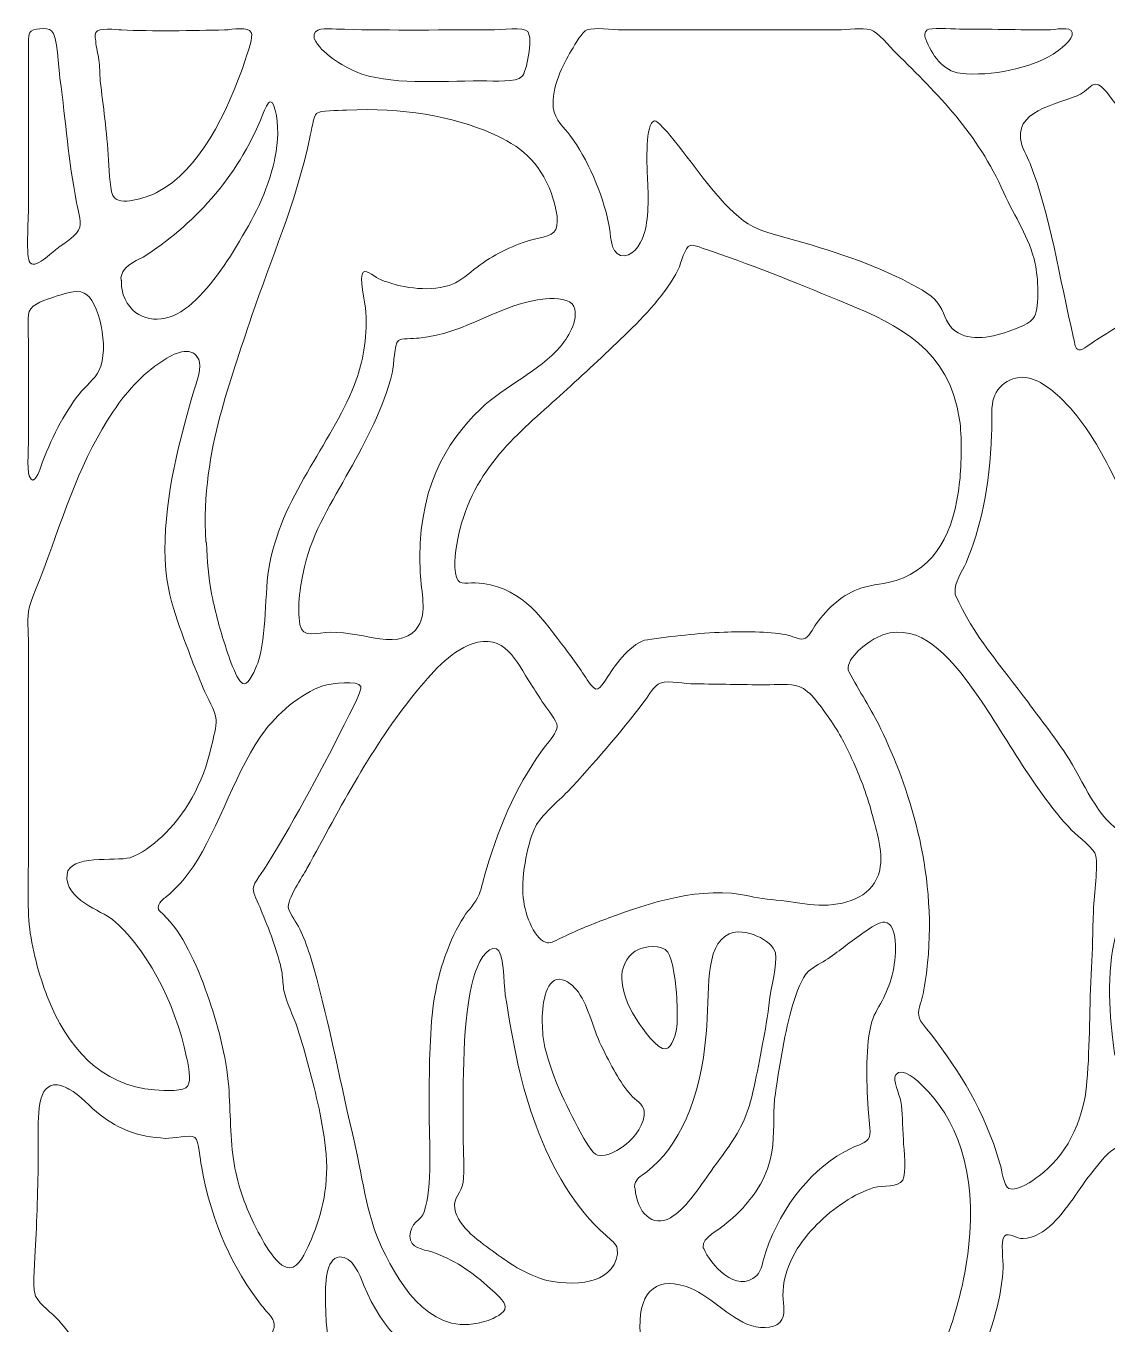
# Model space of a CAD drawing. Header units: millimetres. Extents: x -1201 to 1200, y -592 to 592.
# Drawn here: x -1201 to -578, y -157 to 591 of the extents above; entities that cross this region are included whole.
import ezdxf

# ---------------------------------------------------------------- set-up
doc = ezdxf.new("R2010")
doc.units = ezdxf.units.MM
doc.header["$MEASUREMENT"] = 0
doc.layers.add('Layer 1', color=7, linetype='Continuous')

msp = doc.modelspace()

# ---------------------------------------------------------------- linework, layer by layer
at = {"layer": 'Layer 1', "color": 250, "lineweight": 20}
for points, knots in [([(-1160.7593, 582.7554), (-1160.7647, 582.9621), (-1161.5344, 586.0129), (-1160.7593, 587.5669), (-1159.3756, 590.3254), (-1148.8435, 589.16), (-1146.0134, 589.0138), (-1128.6121, 588.105), (-1104.6333, 588.5612), (-1086.678, 589.0138), (-1081.9674, 589.1315), (-1072.8191, 591.0489), (-1071.1979, 587.5669), (-1069.9807, 584.9615), (-1072.9992, 576.7892), (-1074.5166, 572.1667), (-1084.833, 540.7), (-1101.7677, 507.7649), (-1125.0068, 495.6437), (-1129.5536, 493.2736), (-1145.039, 487.2825), (-1150.069, 492.2756), (-1152.7517, 494.938), (-1152.9565, 506.6672), (-1153.3849, 513.9342), (-1154.3839, 530.8704), (-1156.5726, 545.1051), (-1158.1775, 559.6535), (-1158.6387, 563.8162), (-1158.3658, 567.8257), (-1158.9143, 571.6856), (-1159.4465, 575.4385), (-1160.5819, 578.336), (-1160.7593, 582.7554)], [0, 0, 0, 0, 0.09090909, 0.09090909, 0.09090909, 0.18181818, 0.18181818, 0.18181818, 0.27272727, 0.27272727, 0.27272727, 0.36363636, 0.36363636, 0.36363636, 0.45454545, 0.45454545, 0.45454545, 0.54545455, 0.54545455, 0.54545455, 0.63636364, 0.63636364, 0.63636364, 0.72727273, 0.72727273, 0.72727273, 0.81818182, 0.81818182, 0.81818182, 0.90909091, 0.90909091, 0.90909091, 1, 1, 1, 1]), ([(-1035.0798, 584.68), (-1035.7429, 590.639), (-1028.4369, 589.716), (-1022.1816, 589.495), (-997.3377, 588.6253), (-965.4934, 589.0138), (-934.0967, 589.0138), (-926.7908, 589.0138), (-914.2582, 590.8921), (-911.9821, 588.0515), (-908.6879, 583.9387), (-912.7927, 564.5896), (-915.298, 562.0627), (-918.6768, 558.6555), (-930.5161, 559.6535), (-938.8865, 559.6535), (-962.9881, 559.6535), (-992.1522, 556.9234), (-1011.1256, 564.9496), (-1018.2625, 567.9683), (-1031.5482, 575.9802), (-1034.7141, 583.7177), (-1034.8532, 584.0634), (-1035.0115, 584.0741), (-1035.0798, 584.68)], [0, 0, 0, 0, 0.125, 0.125, 0.125, 0.25, 0.25, 0.25, 0.375, 0.375, 0.375, 0.5, 0.5, 0.5, 0.625, 0.625, 0.625, 0.75, 0.75, 0.75, 0.875, 0.875, 0.875, 1, 1, 1, 1]), ([(-683.109, 584.68), (-683.1471, 585.1005), (-683.6466, 587.7771), (-682.0064, 589.0138), (-680.0523, 590.4786), (-669.2119, 589.4771), (-663.2077, 589.495), (-647.9051, 589.5448), (-627.4989, 588.9497), (-612.7175, 589.0138), (-608.1025, 589.0317), (-599.2735, 591.2663), (-598.3428, 587.5669), (-597.3413, 583.5894), (-606.1701, 577.0815), (-609.3988, 575.0536), (-622.4826, 566.8492), (-644.8756, 562.109), (-662.8419, 563.9873), (-672.7544, 565.0209), (-679.5146, 575.0464), (-682.7433, 583.7177), (-682.866, 584.0527), (-683.0571, 584.0741), (-683.109, 584.68)], [0, 0, 0, 0, 0.125, 0.125, 0.125, 0.25, 0.25, 0.25, 0.375, 0.375, 0.375, 0.5, 0.5, 0.5, 0.625, 0.625, 0.625, 0.75, 0.75, 0.75, 0.875, 0.875, 0.875, 1, 1, 1, 1]), ([(-1199.0854, 455.6946), (-1200.9739, 460.4775), (-1199.4538, 482.2323), (-1199.4538, 489.3888), (-1199.4538, 518.4819), (-1199.4538, 541.787), (-1199.4538, 572.1667), (-1199.4538, 579.4872), (-1200.0243, 585.3358), (-1198.7169, 587.5669), (-1197.3905, 589.8406), (-1188.9027, 590.5927), (-1186.1872, 588.5327), (-1182.874, 586.0236), (-1182.167, 566.8242), (-1181.3974, 561.1004), (-1177.8604, 534.8051), (-1176.7004, 514.925), (-1171.8125, 489.3888), (-1171.1165, 485.7464), (-1169.217, 478.9534), (-1169.973, 475.4286), (-1171.0347, 470.4674), (-1178.2534, 466.8321), (-1183.2369, 462.9153), (-1185.2319, 461.3471), (-1196.7492, 449.7676), (-1199.0854, 455.6946)], [0, 0, 0, 0, 0.11111111, 0.11111111, 0.11111111, 0.22222222, 0.22222222, 0.22222222, 0.33333333, 0.33333333, 0.33333333, 0.44444444, 0.44444444, 0.44444444, 0.55555556, 0.55555556, 0.55555556, 0.66666667, 0.66666667, 0.66666667, 0.77777778, 0.77777778, 0.77777778, 0.88888889, 0.88888889, 0.88888889, 1, 1, 1, 1]), ([(-897.2417, 544.2533), (-898.5435, 555.5762), (-891.625, 569.401), (-886.9226, 576.9817), (-884.3026, 581.2051), (-880.7737, 587.9589), (-877.7061, 589.0138), (-872.9546, 590.6461), (-864.2511, 589.0138), (-857.0679, 589.0138), (-815.4831, 589.0103), (-775.8115, 589.0174), (-733.9703, 589.0138), (-727.0163, 589.0138), (-719.7102, 590.4786), (-714.4374, 589.0138), (-710.4801, 587.9125), (-703.4033, 579.1949), (-699.6943, 575.5347), (-675.7893, 551.973), (-653.0086, 529.5695), (-637.7798, 495.159), (-631.508, 480.9956), (-622.9438, 469.6619), (-619.7206, 454.2512), (-618.0094, 446.0789), (-617.1443, 430.5147), (-620.0891, 423.932), (-621.9586, 419.7515), (-630.2935, 417.0285), (-635.1979, 415.2679), (-646.4368, 411.2263), (-659.0266, 409.3552), (-667.2632, 416.7113), (-671.0213, 420.0686), (-672.3832, 427.2181), (-675.7401, 431.6303), (-680.0414, 437.2864), (-688.4882, 441.2746), (-696.0098, 445.1094), (-717.7889, 456.2078), (-742.0187, 463.3608), (-767.8778, 470.6136), (-777.1708, 473.2224), (-782.8611, 474.7835), (-790.3581, 481.2058), (-805.7645, 494.3999), (-816.4138, 511.7993), (-830.1636, 528.3721), (-831.146, 529.5553), (-837.2103, 536.9008), (-839.0088, 536.555), (-844.3308, 535.5214), (-843.4192, 511.4964), (-843.0617, 504.7889), (-842.4258, 492.7747), (-842.0519, 479.6768), (-845.2751, 470.6136), (-847.1855, 465.239), (-852.0435, 457.1701), (-858.5417, 459.0626), (-864.7096, 460.8624), (-864.1311, 471.9964), (-865.1763, 476.872), (-869.2074, 495.6543), (-877.3896, 514.4475), (-887.6568, 528.3721), (-890.6015, 532.3637), (-896.3929, 536.8758), (-897.2417, 544.2533)], [0, 0, 0, 0, 0.04347826, 0.04347826, 0.04347826, 0.08695652, 0.08695652, 0.08695652, 0.13043478, 0.13043478, 0.13043478, 0.17391304, 0.17391304, 0.17391304, 0.2173913, 0.2173913, 0.2173913, 0.26086957, 0.26086957, 0.26086957, 0.30434783, 0.30434783, 0.30434783, 0.34782609, 0.34782609, 0.34782609, 0.39130435, 0.39130435, 0.39130435, 0.43478261, 0.43478261, 0.43478261, 0.47826087, 0.47826087, 0.47826087, 0.52173913, 0.52173913, 0.52173913, 0.56521739, 0.56521739, 0.56521739, 0.60869565, 0.60869565, 0.60869565, 0.65217391, 0.65217391, 0.65217391, 0.69565217, 0.69565217, 0.69565217, 0.73913043, 0.73913043, 0.73913043, 0.7826087, 0.7826087, 0.7826087, 0.82608696, 0.82608696, 0.82608696, 0.86956522, 0.86956522, 0.86956522, 0.91304348, 0.91304348, 0.91304348, 0.95652174, 0.95652174, 0.95652174, 1, 1, 1, 1]), ([(-628.1948, 526.4439), (-630.2799, 543.7508), (-602.6905, 547.0547), (-593.5531, 551.9551), (-590.5893, 553.5447), (-587.4069, 557.7823), (-584.705, 557.7324), (-581.1708, 557.6612), (-575.827, 549.5031), (-572.5438, 545.2191), (-561.8562, 531.2624), (-549.261, 520.2924), (-534.215, 511.5249), (-522.8588, 504.9101), (-512.4714, 501.4815), (-504.363, 494.6814), (-493.9457, 485.946), (-485.103, 471.5473), (-482.2483, 452.3266), (-481.5496, 447.6327), (-480.8509, 437.625), (-481.8798, 425.3754), (-482.221, 421.2982), (-484.2325, 405.6201), (-487.4092, 404.6792), (-489.5789, 404.0377), (-493.2661, 409.5477), (-495.1491, 411.4152), (-505.2445, 421.4408), (-515.962, 426.6442), (-532.3727, 428.7435), (-554.733, 431.6054), (-568.4854, 420.1007), (-584.3394, 410.4529), (-587.1395, 408.7494), (-592.3386, 404.0662), (-594.6585, 404.6792), (-596.8664, 405.2637), (-596.8254, 408.0722), (-597.606, 411.4152), (-605.5507, 445.505), (-611.3283, 483.3371), (-622.6682, 512.0061), (-624.3139, 516.1689), (-627.5807, 521.326), (-628.1948, 526.4439)], [0, 0, 0, 0, 0.06666667, 0.06666667, 0.06666667, 0.13333333, 0.13333333, 0.13333333, 0.2, 0.2, 0.2, 0.26666667, 0.26666667, 0.26666667, 0.33333333, 0.33333333, 0.33333333, 0.4, 0.4, 0.4, 0.46666667, 0.46666667, 0.46666667, 0.53333333, 0.53333333, 0.53333333, 0.6, 0.6, 0.6, 0.66666667, 0.66666667, 0.66666667, 0.73333333, 0.73333333, 0.73333333, 0.8, 0.8, 0.8, 0.86666667, 0.86666667, 0.86666667, 0.93333333, 0.93333333, 0.93333333, 1, 1, 1, 1]), ([(-1146.0134, 444.6283), (-1146.0134, 444.974), (-1146.5566, 445.0382), (-1146.0134, 447.5152), (-1144.6761, 453.6239), (-1134.4116, 457.5051), (-1133.4837, 458.1003), (-1105.4658, 476.0594), (-1079.3992, 502.7824), (-1064.5633, 540.4041), (-1063.488, 543.1271), (-1061.6239, 547.7318), (-1060.142, 547.6213), (-1057.0852, 547.4003), (-1055.5078, 534.0923), (-1056.0891, 525.9664), (-1056.4221, 521.2618), (-1057.0798, 516.9494), (-1058.6682, 510.5626), (-1063.2287, 492.2293), (-1071.7847, 477.1856), (-1081.517, 461.4719), (-1090.5834, 446.838), (-1102.2808, 431.4628), (-1113.9508, 425.3754), (-1125.7409, 419.2276), (-1139.9355, 422.0467), (-1144.9108, 436.4453), (-1145.7296, 438.8225), (-1146.0189, 441.2389), (-1146.0134, 444.6283)], [0, 0, 0, 0, 0.1, 0.1, 0.1, 0.2, 0.2, 0.2, 0.3, 0.3, 0.3, 0.4, 0.4, 0.4, 0.5, 0.5, 0.5, 0.6, 0.6, 0.6, 0.7, 0.7, 0.7, 0.8, 0.8, 0.8, 0.9, 0.9, 0.9, 1, 1, 1, 1]), ([(-1096.9971, 293.4997), (-1096.9943, 293.4176), (-1097.3491, 293.7063), (-1097.3655, 293.9808), (-1098.9266, 321.7409), (-1094.7891, 345.3383), (-1089.2571, 366.1735), (-1083.9324, 386.2319), (-1077.516, 404.5581), (-1070.8296, 424.4132), (-1059.94, 456.7459), (-1045.7646, 488.4942), (-1037.6615, 525.9664), (-1036.4853, 531.3943), (-1035.3008, 539.5559), (-1033.606, 540.8853), (-1031.1797, 542.7849), (-1022.0888, 542.5247), (-1016.2838, 542.8063), (-984.3386, 544.3709), (-955.3818, 539.31), (-932.623, 529.3343), (-916.4935, 522.2598), (-905.2873, 513.6918), (-898.347, 494.6814), (-896.6986, 490.1694), (-893.3935, 479.185), (-895.7679, 473.9815), (-897.793, 469.5408), (-907.7163, 468.853), (-912.3505, 467.2455), (-924.1133, 463.1719), (-933.6355, 458.5137), (-942.9421, 450.8831), (-947.5325, 447.1196), (-952.0985, 443.3168), (-957.314, 441.7414), (-970.4252, 437.7818), (-985.8178, 440.8041), (-996.751, 445.1094), (-999.1008, 446.0325), (-1004.8703, 450.958), (-1006.7016, 449.4397), (-1009.3598, 447.2371), (-1005.5636, 432.1578), (-1005.2251, 426.3342), (-1004.2944, 410.2676), (-1007.1574, 397.3445), (-1010.7544, 387.351), (-1023.1886, 352.8263), (-1052.3938, 322.9206), (-1060.5105, 281.9487), (-1063.9792, 264.4493), (-1061.8641, 240.4991), (-1067.5135, 224.1973), (-1068.8236, 220.4123), (-1072.5216, 212.1688), (-1075.2535, 212.1652), (-1079.4456, 212.158), (-1085.1278, 231.0403), (-1086.678, 235.7483), (-1089.3908, 243.9847), (-1092.6058, 256.1701), (-1094.0495, 264.1428), (-1095.7798, 273.7016), (-1096.6231, 283.221), (-1096.9971, 293.4997)], [0, 0, 0, 0, 0.04545455, 0.04545455, 0.04545455, 0.09090909, 0.09090909, 0.09090909, 0.13636364, 0.13636364, 0.13636364, 0.18181818, 0.18181818, 0.18181818, 0.22727273, 0.22727273, 0.22727273, 0.27272727, 0.27272727, 0.27272727, 0.31818182, 0.31818182, 0.31818182, 0.36363636, 0.36363636, 0.36363636, 0.40909091, 0.40909091, 0.40909091, 0.45454545, 0.45454545, 0.45454545, 0.5, 0.5, 0.5, 0.54545455, 0.54545455, 0.54545455, 0.59090909, 0.59090909, 0.59090909, 0.63636364, 0.63636364, 0.63636364, 0.68181818, 0.68181818, 0.68181818, 0.72727273, 0.72727273, 0.72727273, 0.77272727, 0.77272727, 0.77272727, 0.81818182, 0.81818182, 0.81818182, 0.86363636, 0.86363636, 0.86363636, 0.90909091, 0.90909091, 0.90909091, 0.95454545, 0.95454545, 0.95454545, 1, 1, 1, 1]), ([(-953.6296, 276.175), (-954.8687, 283.752), (-952.6034, 295.0144), (-951.0505, 301.2015), (-941.5038, 339.2046), (-914.2119, 359.0811), (-891.3438, 380.1338), (-880.2661, 390.3269), (-867.7937, 401.7424), (-856.3311, 412.8622), (-844.2298, 424.5949), (-832.4724, 437.0155), (-825.3738, 450.8831), (-823.3842, 454.7644), (-821.7876, 463.8633), (-818.3706, 464.8434), (-816.4957, 465.378), (-810.5925, 462.958), (-806.2067, 461.4719), (-780.2247, 452.6758), (-752.5288, 441.3458), (-728.0752, 431.1492), (-698.8809, 418.9816), (-669.0481, 405.278), (-663.2077, 364.2525), (-661.9223, 355.2106), (-662.0859, 339.1191), (-663.2077, 328.6373), (-666.3681, 299.1094), (-677.2302, 279.2186), (-699.6943, 271.8447), (-705.6139, 269.9023), (-713.5558, 269.4069), (-719.5984, 267.5108), (-730.3323, 264.1393), (-739.1066, 256.0133), (-745.7659, 246.8145), (-747.8892, 243.8814), (-749.9797, 238.8312), (-753.1347, 238.1504), (-756.0358, 237.5267), (-759.854, 239.8897), (-763.4538, 240.5597), (-773.459, 242.413), (-788.2266, 242.438), (-798.835, 242.0032), (-813.8102, 241.3902), (-829.009, 239.6865), (-843.0617, 237.6693), (-851.8661, 236.4077), (-861.2164, 223.5771), (-865.9132, 216.4955), (-871.0823, 208.7045), (-871.9366, 205.6822), (-877.7061, 214.5673), (-882.2284, 221.5278), (-887.9242, 229.3545), (-892.4492, 235.2636), (-905.331, 252.0893), (-916.9956, 269.1432), (-942.2052, 270.3977), (-948.2695, 270.7041), (-952.2896, 267.9777), (-953.6296, 276.175)], [0, 0, 0, 0, 0.04761905, 0.04761905, 0.04761905, 0.0952381, 0.0952381, 0.0952381, 0.14285714, 0.14285714, 0.14285714, 0.19047619, 0.19047619, 0.19047619, 0.23809524, 0.23809524, 0.23809524, 0.28571429, 0.28571429, 0.28571429, 0.33333333, 0.33333333, 0.33333333, 0.38095238, 0.38095238, 0.38095238, 0.42857143, 0.42857143, 0.42857143, 0.47619048, 0.47619048, 0.47619048, 0.52380952, 0.52380952, 0.52380952, 0.57142857, 0.57142857, 0.57142857, 0.61904762, 0.61904762, 0.61904762, 0.66666667, 0.66666667, 0.66666667, 0.71428571, 0.71428571, 0.71428571, 0.76190476, 0.76190476, 0.76190476, 0.80952381, 0.80952381, 0.80952381, 0.85714286, 0.85714286, 0.85714286, 0.9047619, 0.9047619, 0.9047619, 0.95238095, 0.95238095, 0.95238095, 1, 1, 1, 1]), ([(-1199.0854, 332.0053), (-1200.499, 335.7297), (-1199.4538, 350.7805), (-1199.4538, 356.5507), (-1199.4538, 373.4691), (-1199.4538, 386.9482), (-1199.4538, 403.7169), (-1199.4538, 410.8414), (-1200.4281, 422.7274), (-1199.0854, 426.8189), (-1197.6771, 431.1207), (-1188.6707, 433.9149), (-1185.0818, 435.0019), (-1179.5471, 436.677), (-1172.6503, 439.8168), (-1167.3912, 437.4076), (-1159.2255, 433.6689), (-1152.5335, 405.8054), (-1158.9143, 392.6471), (-1161.1932, 387.9461), (-1166.7116, 383.7227), (-1170.3387, 379.1716), (-1179.2332, 368.0126), (-1186.845, 352.7515), (-1192.4506, 337.3014), (-1193.2312, 335.1594), (-1196.4462, 325.0447), (-1199.0854, 332.0053)], [0, 0, 0, 0, 0.11111111, 0.11111111, 0.11111111, 0.22222222, 0.22222222, 0.22222222, 0.33333333, 0.33333333, 0.33333333, 0.44444444, 0.44444444, 0.44444444, 0.55555556, 0.55555556, 0.55555556, 0.66666667, 0.66666667, 0.66666667, 0.77777778, 0.77777778, 0.77777778, 0.88888889, 0.88888889, 0.88888889, 1, 1, 1, 1]), ([(-1043.1882, 246.3335), (-1045.0605, 256.3518), (-1042.6287, 271.0321), (-1040.6091, 279.5429), (-1035.5764, 300.7381), (-1024.6296, 317.2147), (-1014.81, 334.8922), (-1005.0368, 352.4842), (-995.0206, 370.96), (-990.1162, 391.2036), (-988.6725, 397.1698), (-989.1092, 407.3914), (-986.4319, 409.9718), (-984.9963, 411.3582), (-978.247, 411.0552), (-974.6363, 411.4152), (-946.8694, 414.1808), (-927.4047, 431.7835), (-901.6631, 434.0361), (-895.4186, 434.5849), (-887.3347, 433.9541), (-885.4462, 429.7093), (-881.9337, 421.7865), (-889.9493, 410.3994), (-893.1861, 406.6038), (-905.5248, 392.1481), (-924.4081, 384.6138), (-939.2577, 370.5074), (-959.0771, 351.6787), (-976.3257, 323.0989), (-973.8993, 276.6561), (-973.2444, 264.1214), (-969.9857, 253.7323), (-975.0047, 245.3711), (-978.9019, 238.8847), (-987.2806, 236.6072), (-997.1194, 238.1504), (-1003.7513, 239.1947), (-1016.1664, 242.021), (-1025.4976, 242.0032), (-1033.3986, 241.9853), (-1041.6161, 237.9223), (-1043.1882, 246.3335)], [0, 0, 0, 0, 0.07142857, 0.07142857, 0.07142857, 0.14285714, 0.14285714, 0.14285714, 0.21428571, 0.21428571, 0.21428571, 0.28571429, 0.28571429, 0.28571429, 0.35714286, 0.35714286, 0.35714286, 0.42857143, 0.42857143, 0.42857143, 0.5, 0.5, 0.5, 0.57142857, 0.57142857, 0.57142857, 0.64285714, 0.64285714, 0.64285714, 0.71428571, 0.71428571, 0.71428571, 0.78571429, 0.78571429, 0.78571429, 0.85714286, 0.85714286, 0.85714286, 0.92857143, 0.92857143, 0.92857143, 1, 1, 1, 1]), ([(-1199.0854, 73.5498), (-1200.3052, 86.7937), (-1199.4538, 104.817), (-1199.4538, 119.2761), (-1199.4538, 155.9357), (-1199.4538, 193.5289), (-1199.4538, 231.8956), (-1199.4538, 239.5689), (-1200.3245, 247.759), (-1199.4538, 254.0352), (-1198.5504, 260.5788), (-1192.961, 272.0656), (-1190.6111, 278.5807), (-1178.5509, 312.0218), (-1168.6057, 342.847), (-1150.8058, 369.064), (-1141.7913, 382.3435), (-1132.6268, 392.0056), (-1119.8486, 399.8678), (-1112.5589, 404.3513), (-1103.0122, 406.4291), (-1101.0499, 397.4621), (-1099.9227, 392.2978), (-1103.7682, 383.4198), (-1105.4739, 377.2469), (-1112.5671, 351.5575), (-1120.8174, 322.0653), (-1120.954, 289.1694), (-1121.0576, 264.3566), (-1112.6216, 245.6278), (-1106.2108, 228.0465), (-1104.2403, 222.6362), (-1101.5711, 216.1997), (-1098.8393, 209.7559), (-1096.5495, 204.3493), (-1091.7624, 196.6831), (-1091.4677, 191.469), (-1091.2494, 187.5449), (-1092.9605, 181.4006), (-1094.0495, 176.5499), (-1099.0385, 154.3105), (-1109.8051, 135.9771), (-1122.7961, 124.0876), (-1127.9816, 119.3367), (-1134.6627, 113.9016), (-1141.2237, 112.0554), (-1149.3567, 109.7674), (-1176.0947, 114.0299), (-1177.3418, 102.429), (-1178.8975, 87.9769), (-1157.1976, 81.3728), (-1151.1743, 76.4402), (-1132.6075, 61.2361), (-1115.1762, 29.5662), (-1108.4242, -2.9733), (-1107.3488, -8.141), (-1105.8505, -16.0175), (-1107.6846, -19.3356), (-1109.6332, -22.8569), (-1120.7356, -22.251), (-1126.8518, -21.7449), (-1157.8336, -19.186), (-1177.3937, 2.6151), (-1188.7663, 32.1644), (-1193.2257, 43.7404), (-1197.8955, 60.616), (-1199.0854, 73.5498)], [0, 0, 0, 0, 0.04545455, 0.04545455, 0.04545455, 0.09090909, 0.09090909, 0.09090909, 0.13636364, 0.13636364, 0.13636364, 0.18181818, 0.18181818, 0.18181818, 0.22727273, 0.22727273, 0.22727273, 0.27272727, 0.27272727, 0.27272727, 0.31818182, 0.31818182, 0.31818182, 0.36363636, 0.36363636, 0.36363636, 0.40909091, 0.40909091, 0.40909091, 0.45454545, 0.45454545, 0.45454545, 0.5, 0.5, 0.5, 0.54545455, 0.54545455, 0.54545455, 0.59090909, 0.59090909, 0.59090909, 0.63636364, 0.63636364, 0.63636364, 0.68181818, 0.68181818, 0.68181818, 0.72727273, 0.72727273, 0.72727273, 0.77272727, 0.77272727, 0.77272727, 0.81818182, 0.81818182, 0.81818182, 0.86363636, 0.86363636, 0.86363636, 0.90909091, 0.90909091, 0.90909091, 0.95454545, 0.95454545, 0.95454545, 1, 1, 1, 1]), ([(-665.7895, 265.1051), (-666.5154, 270.3442), (-661.6766, 276.8771), (-659.5232, 281.9487), (-651.3766, 301.1445), (-645.8881, 325.7148), (-644.7802, 356.0696), (-644.5591, 362.1676), (-645.1322, 370.1367), (-644.0432, 375.3224), (-642.1574, 384.2966), (-631.882, 391.6563), (-621.1944, 387.8357), (-613.135, 384.9559), (-605.4578, 377.7709), (-599.4482, 370.9885), (-589.0664, 359.2736), (-582.0741, 347.0241), (-574.3859, 331.5241), (-558.6603, 299.808), (-539.646, 268.4019), (-513.2055, 249.7014), (-508.6587, 246.4867), (-500.6758, 243.1187), (-499.939, 240.0785), (-498.9564, 236.0227), (-501.3117, 229.718), (-501.7812, 226.1218), (-506.8056, 187.5449), (-509.8896, 142.1073), (-509.8896, 96.1742), (-509.8896, 88.6933), (-509.7995, 80.7847), (-509.5212, 73.0686), (-509.2536, 65.6341), (-508.3094, 56.5637), (-509.1527, 50.4478), (-509.8542, 45.3727), (-513.7924, 38.8433), (-516.5242, 33.1232), (-524.0378, 17.3844), (-533.8492, 0.0134), (-546.3789, -7.7882), (-554.1899, -12.6496), (-568.873, -13.3303), (-573.2807, -2.9733), (-574.416, -0.3074), (-574.6016, 4.7108), (-575.1255, 8.5813), (-577.6883, 27.5846), (-578.1523, 57.3513), (-571.4384, 72.11), (-568.0815, 79.4874), (-562.9479, 82.5311), (-559.2771, 89.9158), (-557.5959, 93.298), (-556.2887, 97.778), (-554.8531, 103.3913), (-554.1244, 106.2461), (-551.4498, 115.9295), (-552.6425, 119.7573), (-553.4558, 122.3626), (-565.3332, 124.3869), (-568.4909, 126.0121), (-584.0173, 134.0169), (-591.6645, 156.0961), (-602.0273, 171.7349), (-608.5828, 181.6251), (-616.0199, 191.0199), (-623.7735, 201.5729), (-638.8605, 222.1123), (-655.3367, 239.9539), (-665.7895, 263.6617), (-665.9259, 263.9718), (-665.7376, 264.7451), (-665.7895, 265.1051)], [0, 0, 0, 0, 0.04, 0.04, 0.04, 0.08, 0.08, 0.08, 0.12, 0.12, 0.12, 0.16, 0.16, 0.16, 0.2, 0.2, 0.2, 0.24, 0.24, 0.24, 0.28, 0.28, 0.28, 0.32, 0.32, 0.32, 0.36, 0.36, 0.36, 0.4, 0.4, 0.4, 0.44, 0.44, 0.44, 0.48, 0.48, 0.48, 0.52, 0.52, 0.52, 0.56, 0.56, 0.56, 0.6, 0.6, 0.6, 0.64, 0.64, 0.64, 0.68, 0.68, 0.68, 0.72, 0.72, 0.72, 0.76, 0.76, 0.76, 0.8, 0.8, 0.8, 0.84, 0.84, 0.84, 0.88, 0.88, 0.88, 0.92, 0.92, 0.92, 0.96, 0.96, 0.96, 1, 1, 1, 1]), ([(-727.3355, 220.3482), (-728.4491, 227.3158), (-716.2278, 236.1617), (-711.4899, 238.6316), (-689.4626, 250.1255), (-671.2998, 229.9461), (-660.2601, 215.5332), (-639.1334, 187.9441), (-622.8455, 153.2948), (-598.7113, 127.9367), (-594.5738, 123.5922), (-585.693, 117.487), (-584.705, 113.0178), (-583.3459, 106.852), (-585.8568, 91.8724), (-586.1816, 81.2481), (-586.5636, 68.7348), (-586.6946, 58.8661), (-587.2869, 48.5268), (-588.515, 27.05), (-588.1466, 4.3972), (-589.8659, -16.9299), (-591.8091, -41.0156), (-602.8078, -60.6319), (-617.5073, -71.3169), (-621.1426, -73.9578), (-629.835, -80.5156), (-634.8294, -78.5376), (-637.7852, -77.365), (-638.8441, -67.9632), (-639.9904, -64.0997), (-649.0022, -33.6381), (-663.1339, -11.256), (-679.4246, 10.0176), (-681.0184, 12.1061), (-686.3703, 17.4949), (-686.7961, 21.091), (-687.3201, 25.5033), (-684.8911, 29.8799), (-684.217, 33.6042), (-683.1171, 39.6809), (-682.0827, 46.7698), (-681.6379, 51.4137), (-676.3788, 106.0572), (-692.7676, 152.8991), (-708.5424, 186.1728), (-714.1126, 197.9234), (-721.1512, 207.8634), (-726.9699, 219.3823), (-727.1555, 219.7459), (-727.2373, 219.7316), (-727.3355, 220.3482)], [0, 0, 0, 0, 0.05882353, 0.05882353, 0.05882353, 0.11764706, 0.11764706, 0.11764706, 0.17647059, 0.17647059, 0.17647059, 0.23529412, 0.23529412, 0.23529412, 0.29411765, 0.29411765, 0.29411765, 0.35294118, 0.35294118, 0.35294118, 0.41176471, 0.41176471, 0.41176471, 0.47058824, 0.47058824, 0.47058824, 0.52941176, 0.52941176, 0.52941176, 0.58823529, 0.58823529, 0.58823529, 0.64705882, 0.64705882, 0.64705882, 0.70588235, 0.70588235, 0.70588235, 0.76470588, 0.76470588, 0.76470588, 0.82352941, 0.82352941, 0.82352941, 0.88235294, 0.88235294, 0.88235294, 0.94117647, 0.94117647, 0.94117647, 1, 1, 1, 1]), ([(-1049.8229, 82.6951), (-1050.83, 88.287), (-1041.6517, 101.1816), (-1039.1354, 105.797), (-1019.6953, 141.4693), (-1001.2923, 176.7816), (-977.2154, 206.3879), (-967.5703, 218.2526), (-956.992, 230.6482), (-944.0475, 235.2636), (-925.4452, 241.9033), (-918.3657, 225.0028), (-910.1398, 212.1652), (-907.6044, 208.2056), (-905.7622, 205.1512), (-902.3999, 200.1331), (-900.4404, 197.1999), (-895.1048, 191.4582), (-895.0283, 187.6198), (-894.9629, 184.2411), (-899.395, 179.5116), (-901.6631, 176.5499), (-916.7254, 156.8801), (-927.5358, 133.1829), (-935.939, 104.8383), (-937.2844, 100.2978), (-938.3434, 95.0836), (-939.9945, 90.878), (-942.0742, 85.5676), (-946.1271, 82.2032), (-948.8372, 77.8801), (-956.6754, 65.3989), (-963.5175, 47.4469), (-966.1594, 28.3117), (-968.6566, 10.2314), (-968.7385, -11.3416), (-968.7385, -32.3336), (-968.7385, -52.6485), (-966.7544, -77.0086), (-971.6887, -92.0131), (-973.2471, -96.7497), (-979.89, -98.5959), (-979.7972, -105.9699), (-979.7098, -113.0194), (-972.3328, -113.5077), (-967.2647, -115.1116), (-955.5755, -118.8145), (-943.4525, -126.8728), (-933.3599, -136.2925), (-930.9118, -138.5699), (-924.7738, -143.6629), (-924.883, -146.8812), (-925.0003, -150.4239), (-931.5886, -153.4247), (-934.8336, -154.5794), (-965.7554, -165.5923), (-984.5951, -136.5598), (-996.014, -112.7058), (-1004.9003, -94.1408), (-1007.4603, -69.8877), (-1012.9679, -46.7714), (-1020.989, -13.1022), (-1027.3807, 22.9016), (-1036.9247, 54.3005), (-1038.5513, 59.6572), (-1040.4153, 64.6077), (-1042.4513, 69.2195), (-1044.4, 73.6354), (-1047.2356, 77.096), (-1049.4545, 81.7328), (-1049.6263, 82.0928), (-1049.7137, 82.0963), (-1049.8229, 82.6951)], [0, 0, 0, 0, 0.04166667, 0.04166667, 0.04166667, 0.08333333, 0.08333333, 0.08333333, 0.125, 0.125, 0.125, 0.16666667, 0.16666667, 0.16666667, 0.20833333, 0.20833333, 0.20833333, 0.25, 0.25, 0.25, 0.29166667, 0.29166667, 0.29166667, 0.33333333, 0.33333333, 0.33333333, 0.375, 0.375, 0.375, 0.41666667, 0.41666667, 0.41666667, 0.45833333, 0.45833333, 0.45833333, 0.5, 0.5, 0.5, 0.54166667, 0.54166667, 0.54166667, 0.58333333, 0.58333333, 0.58333333, 0.625, 0.625, 0.625, 0.66666667, 0.66666667, 0.66666667, 0.70833333, 0.70833333, 0.70833333, 0.75, 0.75, 0.75, 0.79166667, 0.79166667, 0.79166667, 0.83333333, 0.83333333, 0.83333333, 0.875, 0.875, 0.875, 0.91666667, 0.91666667, 0.91666667, 0.95833333, 0.95833333, 0.95833333, 1, 1, 1, 1]), ([(-1124.6383, 82.2139), (-1125.7628, 86.0559), (-1120.7465, 88.9963), (-1120.217, 89.4346), (-1114.3875, 94.2746), (-1108.9045, 100.6613), (-1104.7371, 106.7594), (-1089.8356, 128.5604), (-1079.4074, 164.6069), (-1063.0894, 185.6916), (-1054.5526, 196.7223), (-1040.0415, 208.6297), (-1027.7082, 211.6841), (-1025.7377, 212.1723), (-1009.3543, 214.546), (-1008.1753, 210.7217), (-1007.4385, 208.3303), (-1012.8559, 198.2798), (-1014.8073, 194.3558), (-1030.1344, 163.5805), (-1044.6129, 136.6293), (-1061.9842, 108.2063), (-1064.2713, 104.4605), (-1069.9042, 97.5856), (-1070.0926, 94.2461), (-1070.2372, 91.6871), (-1067.2187, 86.088), (-1065.6714, 82.2139), (-1061.3674, 71.4506), (-1055.6525, 57.7077), (-1053.5073, 45.6364), (-1052.9479, 42.4787), (-1052.9424, 38.0165), (-1052.402, 35.5324), (-1050.8709, 28.4686), (-1047.1182, 21.3191), (-1044.6647, 13.8703), (-1042.2466, 6.5356), (-1040.0169, -1.0701), (-1038.03, -8.747), (-1034.0863, -23.9725), (-1029.695, -40.5986), (-1028.0767, -58.8036), (-1026.3053, -78.7443), (-1031.7038, -97.1702), (-1037.6589, -110.3001), (-1040.0524, -115.5713), (-1043.674, -124.0287), (-1049.086, -124.2568), (-1056.8096, -124.5883), (-1066.3645, -105.6526), (-1069.7215, -98.7491), (-1075.1089, -87.6935), (-1079.4947, -75.2765), (-1081.517, -61.694), (-1083.6349, -47.4665), (-1083.0509, -31.4461), (-1084.4645, -16.9299), (-1086.2577, 1.439), (-1091.7843, 20.0966), (-1097.7339, 36.4947), (-1104.3768, 54.7924), (-1112.5535, 71.5076), (-1123.9014, 81.2481), (-1124.2672, 81.5688), (-1124.4664, 81.633), (-1124.6383, 82.2139)], [0, 0, 0, 0, 0.04545455, 0.04545455, 0.04545455, 0.09090909, 0.09090909, 0.09090909, 0.13636364, 0.13636364, 0.13636364, 0.18181818, 0.18181818, 0.18181818, 0.22727273, 0.22727273, 0.22727273, 0.27272727, 0.27272727, 0.27272727, 0.31818182, 0.31818182, 0.31818182, 0.36363636, 0.36363636, 0.36363636, 0.40909091, 0.40909091, 0.40909091, 0.45454545, 0.45454545, 0.45454545, 0.5, 0.5, 0.5, 0.54545455, 0.54545455, 0.54545455, 0.59090909, 0.59090909, 0.59090909, 0.63636364, 0.63636364, 0.63636364, 0.68181818, 0.68181818, 0.68181818, 0.72727273, 0.72727273, 0.72727273, 0.77272727, 0.77272727, 0.77272727, 0.81818182, 0.81818182, 0.81818182, 0.86363636, 0.86363636, 0.86363636, 0.90909091, 0.90909091, 0.90909091, 0.95454545, 0.95454545, 0.95454545, 1, 1, 1, 1]), ([(-914.5639, 88.9499), (-915.8876, 103.0528), (-911.5208, 122.0026), (-907.5581, 129.8613), (-904.1657, 136.6009), (-894.2014, 144.7232), (-889.1332, 150.0764), (-873.7488, 166.3319), (-859.3986, 183.1291), (-844.5355, 202.5388), (-842.3029, 205.4577), (-838.8097, 211.7303), (-835.6929, 212.6463), (-829.7541, 214.3891), (-822.0796, 212.1652), (-815.4204, 212.1652), (-801.6707, 212.1652), (-788.9662, 211.6841), (-775.2466, 211.6841), (-768.2735, 211.6841), (-760.9266, 212.625), (-755.7165, 210.7217), (-748.9426, 208.2376), (-742.7528, 198.597), (-738.0259, 191.95), (-732.4773, 184.1485), (-728.4463, 176.051), (-724.7564, 167.8858), (-722.0709, 161.9375), (-717.5596, 151.4486), (-714.4374, 139.9724), (-711.9511, 130.82), (-706.8148, 115.5233), (-709.2765, 104.8383), (-712.6143, 90.3613), (-726.6041, 85.058), (-741.7103, 84.6232), (-748.5496, 84.4236), (-756.4016, 86.3125), (-763.088, 87.0289), (-771.0437, 87.8807), (-777.6428, 88.4331), (-784.0947, 89.9122), (-811.7387, 96.2704), (-842.3193, 85.8172), (-865.1791, 77.3989), (-874.8841, 73.8314), (-882.5532, 70.6523), (-891.7123, 66.3326), (-895.3394, 64.6184), (-898.5572, 62.676), (-900.5577, 62.9647), (-907.3807, 63.9305), (-913.5678, 78.3541), (-914.5639, 88.9499)], [0, 0, 0, 0, 0.05555556, 0.05555556, 0.05555556, 0.11111111, 0.11111111, 0.11111111, 0.16666667, 0.16666667, 0.16666667, 0.22222222, 0.22222222, 0.22222222, 0.27777778, 0.27777778, 0.27777778, 0.33333333, 0.33333333, 0.33333333, 0.38888889, 0.38888889, 0.38888889, 0.44444444, 0.44444444, 0.44444444, 0.5, 0.5, 0.5, 0.55555556, 0.55555556, 0.55555556, 0.61111111, 0.61111111, 0.61111111, 0.66666667, 0.66666667, 0.66666667, 0.72222222, 0.72222222, 0.72222222, 0.77777778, 0.77777778, 0.77777778, 0.83333333, 0.83333333, 0.83333333, 0.88888889, 0.88888889, 0.88888889, 0.94444444, 0.94444444, 0.94444444, 1, 1, 1, 1]), ([(-810.9991, -112.2282), (-811.5886, -106.9571), (-801.6079, -101.9675), (-798.835, -99.7114), (-793.8433, -95.6448), (-790.1344, -92.1521), (-786.6738, -88.1639), (-780.0554, -80.5263), (-772.3919, -69.5884), (-770.8253, -53.5111), (-769.8073, -43.0329), (-770.779, -33.385), (-769.3516, -23.6695), (-766.8544, -6.6442), (-763.8631, 11.9137), (-759.4037, 26.8647), (-757.0155, 34.8659), (-754.5375, 42.3895), (-750.1899, 46.6023), (-747.0186, 49.6673), (-742.5399, 51.4671), (-739.1312, 53.8194), (-731.7896, 58.8803), (-726.3476, 63.5313), (-718.1245, 69.2195), (-714.6176, 71.643), (-708.9435, 75.4316), (-706.3289, 74.9968), (-698.7308, 73.7352), (-699.4841, 56.717), (-701.5392, 46.6023), (-702.7619, 40.5755), (-705.0162, 35.675), (-707.0685, 31.1986), (-709.1346, 26.6865), (-712.3114, 22.5843), (-713.7006, 17.723), (-717.5842, 4.1334), (-716.9264, -15.7075), (-715.9112, -32.8112), (-715.5864, -38.3283), (-714.1972, -45.3209), (-715.177, -48.6961), (-716.2959, -52.5559), (-722.464, -53.7463), (-725.8618, -55.4356), (-747.8127, -66.3308), (-765.4871, -87.7078), (-774.881, -115.1116), (-776.5812, -120.0833), (-777.1544, -125.8642), (-780.039, -128.5907), (-791.8211, -139.7211), (-806.9763, -121.7798), (-810.6307, -113.1869), (-810.7781, -112.8377), (-810.9309, -112.8377), (-810.9991, -112.2282)], [0, 0, 0, 0, 0.05263158, 0.05263158, 0.05263158, 0.10526316, 0.10526316, 0.10526316, 0.15789474, 0.15789474, 0.15789474, 0.21052632, 0.21052632, 0.21052632, 0.26315789, 0.26315789, 0.26315789, 0.31578947, 0.31578947, 0.31578947, 0.36842105, 0.36842105, 0.36842105, 0.42105263, 0.42105263, 0.42105263, 0.47368421, 0.47368421, 0.47368421, 0.52631579, 0.52631579, 0.52631579, 0.57894737, 0.57894737, 0.57894737, 0.63157895, 0.63157895, 0.63157895, 0.68421053, 0.68421053, 0.68421053, 0.73684211, 0.73684211, 0.73684211, 0.78947368, 0.78947368, 0.78947368, 0.84210526, 0.84210526, 0.84210526, 0.89473684, 0.89473684, 0.89473684, 0.94736842, 0.94736842, 0.94736842, 1, 1, 1, 1]), ([(-850.0648, -78.5376), (-850.0703, -78.4556), (-850.4278, -77.9958), (-850.436, -77.5753), (-850.4933, -73.3092), (-847.0108, -71.6163), (-843.4329, -68.9112), (-824.8825, -54.8868), (-812.4674, -26.7773), (-809.1569, 10.5023), (-807.039, 34.3206), (-810.6989, 61.4143), (-795.8875, 68.2608), (-787.4708, 72.1491), (-770.7134, 64.5008), (-769.3516, 57.1874), (-768.1671, 50.8256), (-771.9634, 36.1169), (-772.6702, 30.2363), (-773.822, 20.617), (-775.2712, 11.9066), (-776.7231, 4.725), (-780.1811, -12.3751), (-782.2716, -28.5558), (-788.516, -41.4754), (-793.1993, -51.1623), (-800.8492, -60.6498), (-807.6831, -70.3546), (-814.1895, -79.5996), (-821.3728, -90.4057), (-829.7951, -95.3811), (-839.9231, -101.3615), (-849.2815, -92.3446), (-850.0648, -78.5376)], [0, 0, 0, 0, 0.09090909, 0.09090909, 0.09090909, 0.18181818, 0.18181818, 0.18181818, 0.27272727, 0.27272727, 0.27272727, 0.36363636, 0.36363636, 0.36363636, 0.45454545, 0.45454545, 0.45454545, 0.54545455, 0.54545455, 0.54545455, 0.63636364, 0.63636364, 0.63636364, 0.72727273, 0.72727273, 0.72727273, 0.81818182, 0.81818182, 0.81818182, 0.90909091, 0.90909091, 0.90909091, 1, 1, 1, 1]), ([(-953.9981, -90.085), (-954.9969, -83.4916), (-950.0544, -81.068), (-949.2055, -75.166), (-948.144, -67.7599), (-949.2055, -57.3923), (-949.2055, -48.2149), (-949.2055, -16.6769), (-949.5904, 19.8899), (-943.3105, 42.7496), (-940.9634, 51.2818), (-935.385, 61.4642), (-930.0439, 59.5966), (-925.5408, 58.0214), (-925.9692, 40.2548), (-924.883, 33.1232), (-920.6664, 5.4877), (-915.6692, -20.2908), (-907.1896, -42.4412), (-897.6156, -67.4641), (-885.0476, -89.8747), (-867.0213, -105.4887), (-864.4313, -107.7269), (-860.7497, -110.6493), (-860.3839, -113.1869), (-859.0903, -122.1932), (-867.114, -129.0967), (-872.9163, -130.9964), (-880.4135, -133.452), (-891.524, -133.7621), (-900.9261, -131.4775), (-910.9286, -129.0504), (-921.4497, -122.539), (-930.7808, -115.5962), (-938.5181, -109.8367), (-952.3524, -100.9552), (-953.9981, -90.085)], [0, 0, 0, 0, 0.08333333, 0.08333333, 0.08333333, 0.16666667, 0.16666667, 0.16666667, 0.25, 0.25, 0.25, 0.33333333, 0.33333333, 0.33333333, 0.41666667, 0.41666667, 0.41666667, 0.5, 0.5, 0.5, 0.58333333, 0.58333333, 0.58333333, 0.66666667, 0.66666667, 0.66666667, 0.75, 0.75, 0.75, 0.83333333, 0.83333333, 0.83333333, 0.91666667, 0.91666667, 0.91666667, 1, 1, 1, 1]), ([(-857.8048, 42.2684), (-858.2442, 47.839), (-855.2421, 55.1274), (-850.0648, 58.1497), (-844.369, 61.4785), (-834.8441, 62.1485), (-831.2688, 57.6685), (-828.4059, 54.0831), (-826.4873, 37.9667), (-826.1106, 31.1986), (-825.8268, 26.1377), (-825.6576, 19.1094), (-826.1106, 14.8326), (-826.4873, 11.2436), (-828.8507, 2.4833), (-832.3742, 1.8382), (-837.1666, 0.965), (-846.2739, 14.2909), (-848.5911, 17.723), (-852.704, 23.8104), (-857.0188, 32.2214), (-857.8048, 42.2684)], [0, 0, 0, 0, 0.14285714, 0.14285714, 0.14285714, 0.28571429, 0.28571429, 0.28571429, 0.42857143, 0.42857143, 0.42857143, 0.57142857, 0.57142857, 0.57142857, 0.71428571, 0.71428571, 0.71428571, 0.85714286, 0.85714286, 0.85714286, 1, 1, 1, 1]), ([(-634.4638, -319.6612), (-634.9086, -316.361), (-626.0824, -311.7349), (-623.0366, -309.0761), (-604.7892, -293.1165), (-590.854, -269.6082), (-579.5468, -244.1005), (-575.0082, -233.8647), (-571.5257, -222.5453), (-567.3856, -211.3721), (-563.4419, -200.7371), (-559.3864, -189.5638), (-555.9584, -177.2003), (-546.7474, -143.9551), (-537.8038, -97.4518), (-543.7971, -53.0264), (-544.3293, -49.0809), (-547.4105, -44.4656), (-546.3789, -38.5885), (-545.7568, -35.0565), (-539.9162, -31.4747), (-537.5309, -29.4432), (-519.1989, -13.8328), (-502.3898, 7.0773), (-493.3043, 35.0477), (-492.3163, 38.0985), (-490.8098, 47.814), (-488.1434, 48.5268), (-483.8885, 49.6637), (-475.0242, 34.9016), (-473.0346, 31.6797), (-462.2679, 14.2552), (-454.5743, -10.1904), (-456.4519, -43.8846), (-457.3334, -59.7445), (-460.9906, -75.6043), (-463.8207, -90.5697), (-470.8594, -127.7638), (-482.2647, -160.0538), (-488.8802, -198.8588), (-489.5407, -202.7115), (-489.6909, -206.9813), (-490.3567, -210.891), (-491.009, -214.7151), (-491.2165, -219.1416), (-492.1989, -222.442), (-493.5226, -226.8863), (-499.546, -232.2109), (-503.6234, -236.8834), (-523.3337, -259.4507), (-543.1094, -281.8969), (-564.8065, -301.3742), (-572.9805, -308.7126), (-583.4878, -318.478), (-593.9188, -321.1047), (-599.2161, -322.4412), (-604.4235, -322.0848), (-609.0304, -323.0293), (-613.9347, -324.0379), (-633.3147, -328.1472), (-634.4638, -319.6612)], [0, 0, 0, 0, 0.05, 0.05, 0.05, 0.1, 0.1, 0.1, 0.15, 0.15, 0.15, 0.2, 0.2, 0.2, 0.25, 0.25, 0.25, 0.3, 0.3, 0.3, 0.35, 0.35, 0.35, 0.4, 0.4, 0.4, 0.45, 0.45, 0.45, 0.5, 0.5, 0.5, 0.55, 0.55, 0.55, 0.6, 0.6, 0.6, 0.65, 0.65, 0.65, 0.7, 0.7, 0.7, 0.75, 0.75, 0.75, 0.8, 0.8, 0.8, 0.85, 0.85, 0.85, 0.9, 0.9, 0.9, 0.95, 0.95, 0.95, 1, 1, 1, 1]), ([(-903.5052, 15.3173), (-904.0265, 23.593), (-902.7765, 39.8556), (-895.3968, 41.7873), (-891.1365, 42.9028), (-886.5051, 39.0145), (-883.9723, 36.01), (-877.4087, 28.2405), (-874.8595, 14.5796), (-869.6004, 3.7627), (-864.1311, -7.4817), (-858.7792, -17.5109), (-852.6439, -24.6318), (-850.1467, -27.5329), (-845.417, -29.8638), (-844.9066, -33.777), (-843.9597, -41.0227), (-850.8071, -49.5122), (-855.2257, -53.0264), (-859.0548, -56.0771), (-866.3117, -60.5927), (-871.8111, -59.2847), (-874.8323, -58.5684), (-879.259, -50.3996), (-881.7617, -45.8092), (-889.9083, -30.8617), (-899.2558, -11.9261), (-902.7683, 6.1684), (-903.3441, 9.1338), (-903.3142, 12.263), (-903.5052, 15.3173)], [0, 0, 0, 0, 0.1, 0.1, 0.1, 0.2, 0.2, 0.2, 0.3, 0.3, 0.3, 0.4, 0.4, 0.4, 0.5, 0.5, 0.5, 0.6, 0.6, 0.6, 0.7, 0.7, 0.7, 0.8, 0.8, 0.8, 0.9, 0.9, 0.9, 1, 1, 1, 1]), ([(-847.1173, -162.7625), (-848.9731, -139.3789), (-839.107, -129.1644), (-821.3182, -134.8455), (-807.1209, -139.3825), (-796.2942, -153.5174), (-783.3578, -157.4699), (-776.2182, -159.6511), (-768.2026, -159.1057), (-765.6671, -154.0984), (-763.1945, -149.2192), (-765.2823, -144.3115), (-764.9302, -137.7359), (-764.0542, -121.4198), (-754.3191, -108.2971), (-745.3946, -99.2302), (-736.2246, -89.9175), (-723.3182, -81.1785), (-712.5952, -78.0564), (-707.5216, -76.5773), (-698.4497, -78.256), (-696.0098, -73.7226), (-693.7501, -69.5242), (-695.3057, -56.2803), (-695.6414, -50.6206), (-696.1872, -41.429), (-696.0699, -34.5576), (-697.1152, -28.4809), (-697.8848, -24.0116), (-702.0413, -16.1494), (-700.0628, -13.0808), (-696.5202, -7.5815), (-686.6105, -17.4146), (-684.5855, -19.3356), (-665.9123, -37.0737), (-652.7521, -68.1342), (-658.0495, -112.7058), (-662.6346, -151.2756), (-677.3477, -187.5574), (-697.4864, -210.4098), (-702.8438, -216.4936), (-711.0068, -226.1734), (-717.0165, -227.738), (-723.0781, -229.3063), (-732.7667, -227.1607), (-740.2365, -226.2911), (-755.5746, -224.5055), (-768.4045, -222.1675), (-782.2525, -218.5928), (-788.808, -216.8963), (-794.4711, -213.5212), (-800.3116, -210.891), (-807.1918, -207.7939), (-813.6164, -207.0917), (-819.1076, -204.155), (-828.9927, -198.8588), (-839.6775, -188.5303), (-844.5355, -175.7569), (-846.0229, -171.8543), (-846.7406, -167.5169), (-847.1173, -162.7625)], [0, 0, 0, 0, 0.05, 0.05, 0.05, 0.1, 0.1, 0.1, 0.15, 0.15, 0.15, 0.2, 0.2, 0.2, 0.25, 0.25, 0.25, 0.3, 0.3, 0.3, 0.35, 0.35, 0.35, 0.4, 0.4, 0.4, 0.45, 0.45, 0.45, 0.5, 0.5, 0.5, 0.55, 0.55, 0.55, 0.6, 0.6, 0.6, 0.65, 0.65, 0.65, 0.7, 0.7, 0.7, 0.75, 0.75, 0.75, 0.8, 0.8, 0.8, 0.85, 0.85, 0.85, 0.9, 0.9, 0.9, 0.95, 0.95, 0.95, 1, 1, 1, 1]), ([(-1195.7693, -139.6605), (-1197.3113, -134.1327), (-1195.7558, -118.7183), (-1195.4009, -111.2624), (-1194.563, -93.6704), (-1193.9272, -73.9328), (-1193.9272, -55.9167), (-1193.9272, -40.2493), (-1195.3491, -20.4512), (-1185.0846, -18.8545), (-1182.208, -18.409), (-1178.8429, -19.8667), (-1176.2392, -21.2638), (-1169.5473, -24.8385), (-1164.198, -31.6707), (-1158.1775, -36.1828), (-1147.2224, -44.3942), (-1136.8815, -48.721), (-1120.5855, -49.6583), (-1116.4398, -49.8935), (-1106.4974, -47.1849), (-1103.6317, -49.1772), (-1101.3201, -50.7846), (-1100.4932, -62.585), (-1099.9473, -65.5396), (-1093.5037, -100.3743), (-1081.9319, -124.1962), (-1065.3029, -145.9153), (-1063.387, -148.4173), (-1058.0733, -153.1396), (-1057.9314, -156.9852), (-1057.7785, -161.0304), (-1061.9951, -166.3693), (-1063.0894, -168.5361), (-1072.3197, -186.7875), (-1080.7611, -205.7623), (-1085.5699, -229.178), (-1086.2522, -232.4925), (-1087.1747, -239.2498), (-1087.4148, -244.5816), (-1087.6987, -250.9185), (-1086.1103, -258.1249), (-1087.4148, -260.4629), (-1088.6484, -262.6797), (-1094.1887, -262.7332), (-1097.7339, -261.9063), (-1109.5841, -259.1478), (-1118.3285, -248.9725), (-1126.8518, -237.8421), (-1135.0093, -227.1893), (-1141.9032, -215.1998), (-1147.8584, -203.1891), (-1154.3702, -190.0558), (-1162.5496, -179.6737), (-1169.973, -169.9796), (-1173.9685, -164.7654), (-1177.9422, -159.4301), (-1182.1344, -154.5794), (-1186.0726, -150.0211), (-1192.7209, -145.7478), (-1195.4009, -140.6227), (-1195.5756, -140.2913), (-1195.6547, -140.0775), (-1195.7693, -139.6605)], [0, 0, 0, 0, 0.04761905, 0.04761905, 0.04761905, 0.0952381, 0.0952381, 0.0952381, 0.14285714, 0.14285714, 0.14285714, 0.19047619, 0.19047619, 0.19047619, 0.23809524, 0.23809524, 0.23809524, 0.28571429, 0.28571429, 0.28571429, 0.33333333, 0.33333333, 0.33333333, 0.38095238, 0.38095238, 0.38095238, 0.42857143, 0.42857143, 0.42857143, 0.47619048, 0.47619048, 0.47619048, 0.52380952, 0.52380952, 0.52380952, 0.57142857, 0.57142857, 0.57142857, 0.61904762, 0.61904762, 0.61904762, 0.66666667, 0.66666667, 0.66666667, 0.71428571, 0.71428571, 0.71428571, 0.76190476, 0.76190476, 0.76190476, 0.80952381, 0.80952381, 0.80952381, 0.85714286, 0.85714286, 0.85714286, 0.9047619, 0.9047619, 0.9047619, 0.95238095, 0.95238095, 0.95238095, 1, 1, 1, 1]), ([(-803.9959, -316.2933), (-804.7355, -311.8668), (-801.597, -303.3558), (-799.9431, -297.5251), (-796.7636, -286.3199), (-793.565, -275.9165), (-790.3581, -263.3498), (-789.1628, -258.656), (-787.8091, -249.5749), (-784.8316, -247.4685), (-780.7733, -244.5995), (-772.8504, -246.0821), (-766.7725, -246.5062), (-760.1706, -246.9624), (-753.7952, -247.194), (-748.7133, -247.9497), (-731.3584, -250.5229), (-716.0613, -261.9847), (-700.4312, -251.7988), (-691.4876, -245.9681), (-685.5761, -236.3737), (-679.4246, -226.7758), (-667.498, -208.1574), (-655.2494, -188.5981), (-646.9935, -164.687), (-642.7278, -152.3377), (-638.8332, -138.4238), (-638.1481, -124.2568), (-637.9654, -120.5146), (-639.7748, -108.5395), (-637.4113, -105.9699), (-635.1215, -103.4786), (-630.3591, -107.5914), (-626.7238, -107.4133), (-613.8857, -106.7896), (-603.924, -92.9789), (-596.5006, -82.3867), (-592.9035, -77.2545), (-589.1127, -71.5735), (-584.3394, -66.0243), (-580.2155, -61.2343), (-575.535, -53.7712), (-568.4909, -54.4733), (-557.5578, -55.5532), (-558.0599, -72.1366), (-557.8034, -89.1227), (-557.0856, -136.4849), (-568.6056, -170.1222), (-581.7576, -201.7493), (-587.0331, -214.4301), (-591.8883, -227.1358), (-597.606, -239.2855), (-602.8106, -250.3446), (-610.9354, -260.4772), (-618.981, -269.6082), (-643.3801, -297.2899), (-668.8407, -319.7504), (-698.5889, -340.3575), (-712.6934, -350.1301), (-727.3656, -361.1072), (-746.5027, -361.0537), (-770.3642, -360.986), (-793.0137, -340.2898), (-803.9959, -317.7367), (-804.1379, -317.4409), (-803.9387, -316.6389), (-803.9959, -316.2933)], [0, 0, 0, 0, 0.04545455, 0.04545455, 0.04545455, 0.09090909, 0.09090909, 0.09090909, 0.13636364, 0.13636364, 0.13636364, 0.18181818, 0.18181818, 0.18181818, 0.22727273, 0.22727273, 0.22727273, 0.27272727, 0.27272727, 0.27272727, 0.31818182, 0.31818182, 0.31818182, 0.36363636, 0.36363636, 0.36363636, 0.40909091, 0.40909091, 0.40909091, 0.45454545, 0.45454545, 0.45454545, 0.5, 0.5, 0.5, 0.54545455, 0.54545455, 0.54545455, 0.59090909, 0.59090909, 0.59090909, 0.63636364, 0.63636364, 0.63636364, 0.68181818, 0.68181818, 0.68181818, 0.72727273, 0.72727273, 0.72727273, 0.77272727, 0.77272727, 0.77272727, 0.81818182, 0.81818182, 0.81818182, 0.86363636, 0.86363636, 0.86363636, 0.90909091, 0.90909091, 0.90909091, 0.95454545, 0.95454545, 0.95454545, 1, 1, 1, 1]), ([(-1028.4478, -143.5096), (-1028.7616, -133.705), (-1028.4887, -118.7112), (-1020.3367, -118.0019), (-1012.8832, -117.3533), (-1008.8741, -128.1523), (-1006.3331, -134.3679), (-995.9458, -159.7473), (-978.4463, -178.6294), (-951.419, -183.4552), (-936.2255, -186.1709), (-920.0742, -182.2505), (-906.0843, -177.2003), (-899.9791, -174.9978), (-893.8384, -170.8777), (-887.6568, -168.055), (-882.1847, -165.5567), (-871.3171, -162.5308), (-866.6529, -166.6116), (-862.2943, -170.4215), (-862.5673, -178.38), (-861.1235, -183.4552), (-853.7983, -209.2194), (-835.6355, -225.3395), (-815.4204, -235.9175), (-812.522, -237.4357), (-808.3354, -238.7759), (-807.6831, -241.6912), (-806.4331, -247.2689), (-809.58, -259.0516), (-810.6307, -265.2743), (-814.3096, -287.0327), (-822.9176, -310.6978), (-837.1666, -317.7367), (-843.5721, -320.8979), (-854.7508, -321.1047), (-864.0711, -321.1047), (-874.2427, -321.1047), (-884.1852, -321.5288), (-893.5546, -321.1047), (-906.2972, -320.5309), (-920.9994, -319.312), (-935.2021, -317.7367), (-939.779, -317.227), (-944.8226, -317.3054), (-947.7318, -315.331), (-950.6439, -313.3565), (-954.8332, -302.8747), (-957.6853, -298.0027), (-973.9512, -270.2426), (-994.0736, -243.1881), (-1009.2807, -213.7778), (-1018.7728, -195.4231), (-1028.4478, -174.7697), (-1028.4478, -144.4755), (-1028.4478, -144.1512), (-1028.4341, -143.8304), (-1028.4478, -143.5096)], [0, 0, 0, 0, 0.05263158, 0.05263158, 0.05263158, 0.10526316, 0.10526316, 0.10526316, 0.15789474, 0.15789474, 0.15789474, 0.21052632, 0.21052632, 0.21052632, 0.26315789, 0.26315789, 0.26315789, 0.31578947, 0.31578947, 0.31578947, 0.36842105, 0.36842105, 0.36842105, 0.42105263, 0.42105263, 0.42105263, 0.47368421, 0.47368421, 0.47368421, 0.52631579, 0.52631579, 0.52631579, 0.57894737, 0.57894737, 0.57894737, 0.63157895, 0.63157895, 0.63157895, 0.68421053, 0.68421053, 0.68421053, 0.73684211, 0.73684211, 0.73684211, 0.78947368, 0.78947368, 0.78947368, 0.84210526, 0.84210526, 0.84210526, 0.89473684, 0.89473684, 0.89473684, 0.94736842, 0.94736842, 0.94736842, 1, 1, 1, 1])]:
    msp.add_open_spline(points, degree=3, knots=knots, dxfattribs=at)

doc.saveas('drawing.dxf')
